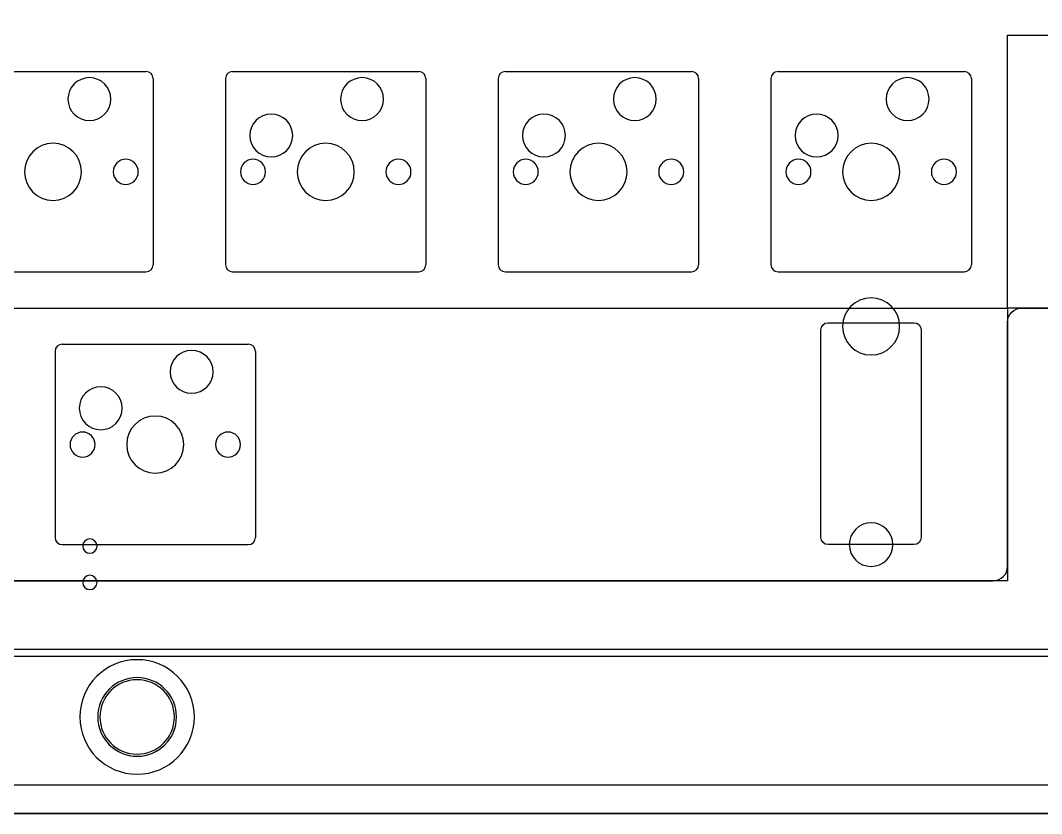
# Model space of a CAD drawing. Header units: millimetres. Extents: x 12 to 283, y 44 to 148.
# Drawn here: x 140.5 to 211.8, y 44.4 to 99.8 of the extents above; entities that cross this region are included whole.
import ezdxf

# ---------------------------------------------------------------- set-up
doc = ezdxf.new("R2010")
doc.units = ezdxf.units.MM
doc.header["$MEASUREMENT"] = 0
for name, color, linetype in [('Bottom_Bottom', 7, 'Continuous'), ('Bottom_Middle', 7, 'Continuous'), ('Bottom_Upper', 7, 'Continuous'), ('keys', 7, 'Continuous'), ('Medium1', 7, 'Continuous'), ('PCB', 7, 'Continuous'), ('plate', 7, 'Continuous'), ('SCREWS', 7, 'Continuous'), ('Top', 7, 'Continuous')]:
    doc.layers.add(name, color=color, linetype=linetype)

# ---------------------------------------------------------------- blocks, each defined once
blk = doc.blocks.new('block 240')
at = {"layer": 'plate', "color": 7, "lineweight": 25, "true_color": 0xffffff}
blk.add_lwpolyline([(136.287, 96.272), (149.287, 96.272)], dxfattribs=at)
blk = doc.blocks.new('block 241')
at = {"layer": 'plate', "color": 7, "lineweight": 25, "true_color": 0xffffff}
blk.add_lwpolyline([(136.287, 82.272), (149.287, 82.272)], dxfattribs=at)
blk = doc.blocks.new('block 243')
at = {"layer": 'plate', "color": 7, "lineweight": 25, "true_color": 0xffffff}
blk.add_lwpolyline([(149.787, 95.772), (149.787, 82.772)], dxfattribs=at)
blk = doc.blocks.new('block 245')
at = {"layer": 'plate', "color": 7, "lineweight": 25, "true_color": 0xffffff}
blk.add_open_spline([(149.787, 95.772), (149.787, 96.048), (149.563, 96.272), (149.287, 96.272)], degree=3, dxfattribs=at)
blk = doc.blocks.new('block 247')
at = {"layer": 'plate', "color": 7, "lineweight": 25, "true_color": 0xffffff}
blk.add_open_spline([(149.287, 82.272), (149.563, 82.272), (149.787, 82.496), (149.787, 82.772)], degree=3, dxfattribs=at)
blk = doc.blocks.new('block 248')
at = {"layer": 'plate', "color": 7, "lineweight": 25, "true_color": 0xffffff}
blk.add_lwpolyline([(155.337, 96.272), (168.337, 96.272)], dxfattribs=at)
blk = doc.blocks.new('block 249')
at = {"layer": 'plate', "color": 7, "lineweight": 25, "true_color": 0xffffff}
blk.add_lwpolyline([(155.337, 82.272), (168.337, 82.272)], dxfattribs=at)
blk = doc.blocks.new('block 250')
at = {"layer": 'plate', "color": 7, "lineweight": 25, "true_color": 0xffffff}
blk.add_lwpolyline([(154.837, 95.772), (154.837, 82.772)], dxfattribs=at)
blk = doc.blocks.new('block 251')
at = {"layer": 'plate', "color": 7, "lineweight": 25, "true_color": 0xffffff}
blk.add_lwpolyline([(168.837, 95.772), (168.837, 82.772)], dxfattribs=at)
blk = doc.blocks.new('block 252')
at = {"layer": 'plate', "color": 7, "lineweight": 25, "true_color": 0xffffff}
blk.add_open_spline([(155.337, 96.272), (155.061, 96.272), (154.837, 96.048), (154.837, 95.772)], degree=3, dxfattribs=at)
blk = doc.blocks.new('block 253')
at = {"layer": 'plate', "color": 7, "lineweight": 25, "true_color": 0xffffff}
blk.add_open_spline([(168.837, 95.772), (168.837, 96.048), (168.613, 96.272), (168.337, 96.272)], degree=3, dxfattribs=at)
blk = doc.blocks.new('block 254')
at = {"layer": 'plate', "color": 7, "lineweight": 25, "true_color": 0xffffff}
blk.add_open_spline([(154.837, 82.772), (154.837, 82.496), (155.061, 82.272), (155.337, 82.272)], degree=3, dxfattribs=at)
blk = doc.blocks.new('block 255')
at = {"layer": 'plate', "color": 7, "lineweight": 25, "true_color": 0xffffff}
blk.add_open_spline([(168.337, 82.272), (168.613, 82.272), (168.837, 82.496), (168.837, 82.772)], degree=3, dxfattribs=at)
blk = doc.blocks.new('block 256')
at = {"layer": 'plate', "color": 7, "lineweight": 25, "true_color": 0xffffff}
blk.add_lwpolyline([(174.387, 96.272), (187.387, 96.272)], dxfattribs=at)
blk = doc.blocks.new('block 257')
at = {"layer": 'plate', "color": 7, "lineweight": 25, "true_color": 0xffffff}
blk.add_lwpolyline([(174.387, 82.272), (187.387, 82.272)], dxfattribs=at)
blk = doc.blocks.new('block 258')
at = {"layer": 'plate', "color": 7, "lineweight": 25, "true_color": 0xffffff}
blk.add_lwpolyline([(173.887, 95.772), (173.887, 82.772)], dxfattribs=at)
blk = doc.blocks.new('block 259')
at = {"layer": 'plate', "color": 7, "lineweight": 25, "true_color": 0xffffff}
blk.add_lwpolyline([(187.887, 95.772), (187.887, 82.772)], dxfattribs=at)
blk = doc.blocks.new('block 260')
at = {"layer": 'plate', "color": 7, "lineweight": 25, "true_color": 0xffffff}
blk.add_open_spline([(174.387, 96.272), (174.111, 96.272), (173.887, 96.048), (173.887, 95.772)], degree=3, dxfattribs=at)
blk = doc.blocks.new('block 261')
at = {"layer": 'plate', "color": 7, "lineweight": 25, "true_color": 0xffffff}
blk.add_open_spline([(187.887, 95.772), (187.887, 96.048), (187.663, 96.272), (187.387, 96.272)], degree=3, dxfattribs=at)
blk = doc.blocks.new('block 262')
at = {"layer": 'plate', "color": 7, "lineweight": 25, "true_color": 0xffffff}
blk.add_open_spline([(173.887, 82.772), (173.887, 82.496), (174.111, 82.272), (174.387, 82.272)], degree=3, dxfattribs=at)
blk = doc.blocks.new('block 263')
at = {"layer": 'plate', "color": 7, "lineweight": 25, "true_color": 0xffffff}
blk.add_open_spline([(187.387, 82.272), (187.663, 82.272), (187.887, 82.496), (187.887, 82.772)], degree=3, dxfattribs=at)
blk = doc.blocks.new('block 264')
at = {"layer": 'plate', "color": 7, "lineweight": 25, "true_color": 0xffffff}
blk.add_lwpolyline([(193.437, 96.272), (206.437, 96.272)], dxfattribs=at)
blk = doc.blocks.new('block 265')
at = {"layer": 'plate', "color": 7, "lineweight": 25, "true_color": 0xffffff}
blk.add_lwpolyline([(193.437, 82.272), (206.437, 82.272)], dxfattribs=at)
blk = doc.blocks.new('block 266')
at = {"layer": 'plate', "color": 7, "lineweight": 25, "true_color": 0xffffff}
blk.add_lwpolyline([(192.937, 95.772), (192.937, 82.772)], dxfattribs=at)
blk = doc.blocks.new('block 267')
at = {"layer": 'plate', "color": 7, "lineweight": 25, "true_color": 0xffffff}
blk.add_lwpolyline([(206.937, 95.772), (206.937, 82.772)], dxfattribs=at)
blk = doc.blocks.new('block 268')
at = {"layer": 'plate', "color": 7, "lineweight": 25, "true_color": 0xffffff}
blk.add_open_spline([(193.437, 96.272), (193.161, 96.272), (192.937, 96.048), (192.937, 95.772)], degree=3, dxfattribs=at)
blk = doc.blocks.new('block 269')
at = {"layer": 'plate', "color": 7, "lineweight": 25, "true_color": 0xffffff}
blk.add_open_spline([(206.937, 95.772), (206.937, 96.048), (206.713, 96.272), (206.437, 96.272)], degree=3, dxfattribs=at)
blk = doc.blocks.new('block 270')
at = {"layer": 'plate', "color": 7, "lineweight": 25, "true_color": 0xffffff}
blk.add_open_spline([(192.937, 82.772), (192.937, 82.496), (193.161, 82.272), (193.437, 82.272)], degree=3, dxfattribs=at)
blk = doc.blocks.new('block 271')
at = {"layer": 'plate', "color": 7, "lineweight": 25, "true_color": 0xffffff}
blk.add_open_spline([(206.437, 82.272), (206.713, 82.272), (206.937, 82.496), (206.937, 82.772)], degree=3, dxfattribs=at)
blk = doc.blocks.new('block 304')
at = {"layer": 'plate', "color": 7, "lineweight": 25, "true_color": 0xffffff}
blk.add_lwpolyline([(143.431, 77.222), (156.431, 77.222)], dxfattribs=at)
blk = doc.blocks.new('block 305')
at = {"layer": 'plate', "color": 7, "lineweight": 25, "true_color": 0xffffff}
blk.add_lwpolyline([(143.431, 63.222), (156.431, 63.222)], dxfattribs=at)
blk = doc.blocks.new('block 306')
at = {"layer": 'plate', "color": 7, "lineweight": 25, "true_color": 0xffffff}
blk.add_lwpolyline([(142.931, 76.722), (142.931, 63.722)], dxfattribs=at)
blk = doc.blocks.new('block 307')
at = {"layer": 'plate', "color": 7, "lineweight": 25, "true_color": 0xffffff}
blk.add_lwpolyline([(156.931, 76.722), (156.931, 63.722)], dxfattribs=at)
blk = doc.blocks.new('block 308')
at = {"layer": 'plate', "color": 7, "lineweight": 25, "true_color": 0xffffff}
blk.add_open_spline([(143.431, 77.222), (143.154, 77.222), (142.931, 76.998), (142.931, 76.722)], degree=3, dxfattribs=at)
blk = doc.blocks.new('block 309')
at = {"layer": 'plate', "color": 7, "lineweight": 25, "true_color": 0xffffff}
blk.add_open_spline([(156.931, 76.722), (156.931, 76.998), (156.707, 77.222), (156.431, 77.222)], degree=3, dxfattribs=at)
blk = doc.blocks.new('block 310')
at = {"layer": 'plate', "color": 7, "lineweight": 25, "true_color": 0xffffff}
blk.add_open_spline([(142.931, 63.722), (142.931, 63.446), (143.154, 63.222), (143.431, 63.222)], degree=3, dxfattribs=at)
blk = doc.blocks.new('block 311')
at = {"layer": 'plate', "color": 7, "lineweight": 25, "true_color": 0xffffff}
blk.add_open_spline([(156.431, 63.222), (156.707, 63.222), (156.931, 63.446), (156.931, 63.722)], degree=3, dxfattribs=at)
blk = doc.blocks.new('block 338')
at = {"layer": 'Bottom_Middle', "color": 7, "lineweight": 25, "true_color": 0xffffff}
blk.add_open_spline([(275.902, 148.397), (275.902, 148.397), (70.914, 148.397), (70.914, 148.397), (69.533, 148.397), (68.414, 147.278), (68.414, 145.897), (68.414, 145.897), (68.414, 137.397), (68.414, 137.397), (68.414, 137.397), (272.756, 137.397), (272.756, 137.397), (273.584, 137.397), (274.256, 136.725), (274.256, 135.897), (274.256, 135.897), (274.256, 56.934), (274.256, 56.934), (274.256, 56.106), (273.584, 55.435), (272.756, 55.435), (272.756, 55.435), (24.724, 55.435), (24.724, 55.435), (23.896, 55.435), (23.224, 56.106), (23.224, 56.935), (23.224, 56.935), (23.224, 135.897), (23.224, 135.897), (23.224, 136.725), (23.896, 137.397), (24.724, 137.397), (24.724, 137.397), (55.31, 137.397), (55.31, 137.397), (55.31, 137.397), (55.31, 145.897), (55.31, 145.897), (55.31, 147.278), (54.191, 148.397), (52.81, 148.397), (52.81, 148.397), (19.224, 148.397), (19.224, 148.397), (15.358, 148.397), (12.224, 145.263), (12.224, 141.397), (12.224, 141.397), (12.224, 51.435), (12.224, 51.435), (12.224, 47.569), (15.358, 44.434), (19.224, 44.434), (19.224, 44.434), (275.902, 44.434), (275.902, 44.434), (279.768, 44.434), (282.902, 47.569), (282.902, 51.435), (282.902, 51.435), (282.902, 141.397), (282.902, 141.397), (282.902, 145.263), (279.768, 148.397), (275.902, 148.397)], degree=3, knots=[0, 0, 0, 0, 1, 1, 1, 2, 2, 2, 3, 3, 3, 4, 4, 4, 5, 5, 5, 6, 6, 6, 7, 7, 7, 8, 8, 8, 9, 9, 9, 10, 10, 10, 11, 11, 11, 12, 12, 12, 13, 13, 13, 14, 14, 14, 15, 15, 15, 16, 16, 16, 17, 17, 17, 18, 18, 18, 19, 19, 19, 20, 20, 20, 21, 21, 21, 22, 22, 22, 22], dxfattribs=at)
blk = doc.blocks.new('block 372')
at = {"layer": 'PCB', "color": 7, "lineweight": 25, "true_color": 0xffffff}
blk.add_lwpolyline([(116.003, 55.922), (271.379, 55.922)], dxfattribs=at)
blk = doc.blocks.new('block 381')
at = {"layer": 'PCB', "color": 7, "lineweight": 25, "true_color": 0xffffff}
blk.add_open_spline([(198.411, 63.224), (198.411, 64.066), (199.094, 64.748), (199.935, 64.748), (200.777, 64.748), (201.459, 64.066), (201.459, 63.224), (201.459, 62.382), (200.777, 61.7), (199.935, 61.7), (199.094, 61.7), (198.411, 62.382), (198.411, 63.224), (198.411, 63.224), (198.411, 63.224), (198.411, 63.224)], degree=3, knots=[0, 0, 0, 0, 1, 1, 1, 2, 2, 2, 3, 3, 3, 4, 4, 4, 5, 5, 5, 5], dxfattribs=at)
blk = doc.blocks.new('block 389')
at = {"layer": 'PCB', "color": 7, "lineweight": 25, "true_color": 0xffffff}
blk.add_open_spline([(147.941, 70.209), (147.941, 71.31), (148.834, 72.203), (149.935, 72.203), (151.037, 72.203), (151.929, 71.31), (151.929, 70.209), (151.929, 69.108), (151.037, 68.215), (149.935, 68.215), (148.834, 68.215), (147.941, 69.108), (147.941, 70.209), (147.941, 70.209), (147.941, 70.209), (147.941, 70.209)], degree=3, knots=[0, 0, 0, 0, 1, 1, 1, 2, 2, 2, 3, 3, 3, 4, 4, 4, 5, 5, 5, 5], dxfattribs=at)
blk = doc.blocks.new('block 399')
at = {"layer": 'PCB', "color": 7, "lineweight": 25, "true_color": 0xffffff}
blk.add_open_spline([(200.982, 94.339), (200.982, 95.168), (201.653, 95.839), (202.482, 95.839), (203.31, 95.839), (203.982, 95.168), (203.982, 94.339), (203.982, 93.511), (203.31, 92.839), (202.482, 92.839), (201.653, 92.839), (200.982, 93.511), (200.982, 94.339), (200.982, 94.339), (200.982, 94.339), (200.982, 94.339)], degree=3, knots=[0, 0, 0, 0, 1, 1, 1, 2, 2, 2, 3, 3, 3, 4, 4, 4, 5, 5, 5, 5], dxfattribs=at)
blk = doc.blocks.new('block 400')
at = {"layer": 'PCB', "color": 7, "lineweight": 25, "true_color": 0xffffff}
blk.add_open_spline([(193.987, 89.259), (193.987, 89.742), (194.378, 90.134), (194.862, 90.134), (195.345, 90.134), (195.737, 89.742), (195.737, 89.259), (195.737, 88.776), (195.345, 88.384), (194.862, 88.384), (194.378, 88.384), (193.987, 88.776), (193.987, 89.259), (193.987, 89.259), (193.987, 89.259), (193.987, 89.259)], degree=3, knots=[0, 0, 0, 0, 1, 1, 1, 2, 2, 2, 3, 3, 3, 4, 4, 4, 5, 5, 5, 5], dxfattribs=at)
blk = doc.blocks.new('block 401')
at = {"layer": 'PCB', "color": 7, "lineweight": 25, "true_color": 0xffffff}
blk.add_open_spline([(197.941, 78.464), (197.941, 79.565), (198.834, 80.458), (199.935, 80.458), (201.037, 80.458), (201.929, 79.565), (201.929, 78.464), (201.929, 77.363), (201.037, 76.47), (199.935, 76.47), (198.834, 76.47), (197.941, 77.363), (197.941, 78.464), (197.941, 78.464), (197.941, 78.464), (197.941, 78.464)], degree=3, knots=[0, 0, 0, 0, 1, 1, 1, 2, 2, 2, 3, 3, 3, 4, 4, 4, 5, 5, 5, 5], dxfattribs=at)
blk = doc.blocks.new('block 402')
at = {"layer": 'PCB', "color": 7, "lineweight": 25, "true_color": 0xffffff}
blk.add_open_spline([(150.975, 75.289), (150.975, 76.118), (151.647, 76.789), (152.475, 76.789), (153.304, 76.789), (153.975, 76.118), (153.975, 75.289), (153.975, 74.461), (153.304, 73.789), (152.475, 73.789), (151.647, 73.789), (150.975, 74.461), (150.975, 75.289), (150.975, 75.289), (150.975, 75.289), (150.975, 75.289)], degree=3, knots=[0, 0, 0, 0, 1, 1, 1, 2, 2, 2, 3, 3, 3, 4, 4, 4, 5, 5, 5, 5], dxfattribs=at)
blk = doc.blocks.new('block 403')
at = {"layer": 'PCB', "color": 7, "lineweight": 25, "true_color": 0xffffff}
blk.add_open_spline([(162.882, 94.339), (162.882, 95.168), (163.553, 95.839), (164.382, 95.839), (165.21, 95.839), (165.882, 95.168), (165.882, 94.339), (165.882, 93.511), (165.21, 92.839), (164.382, 92.839), (163.553, 92.839), (162.882, 93.511), (162.882, 94.339), (162.882, 94.339), (162.882, 94.339), (162.882, 94.339)], degree=3, knots=[0, 0, 0, 0, 1, 1, 1, 2, 2, 2, 3, 3, 3, 4, 4, 4, 5, 5, 5, 5], dxfattribs=at)
blk = doc.blocks.new('block 404')
at = {"layer": 'PCB', "color": 7, "lineweight": 25, "true_color": 0xffffff}
blk.add_open_spline([(159.848, 89.259), (159.848, 90.36), (160.74, 91.253), (161.842, 91.253), (162.943, 91.253), (163.836, 90.36), (163.836, 89.259), (163.836, 88.158), (162.943, 87.265), (161.842, 87.265), (160.74, 87.265), (159.848, 88.158), (159.848, 89.259), (159.848, 89.259), (159.848, 89.259), (159.848, 89.259)], degree=3, knots=[0, 0, 0, 0, 1, 1, 1, 2, 2, 2, 3, 3, 3, 4, 4, 4, 5, 5, 5, 5], dxfattribs=at)
blk = doc.blocks.new('block 405')
at = {"layer": 'PCB', "color": 7, "lineweight": 25, "true_color": 0xffffff}
blk.add_open_spline([(155.887, 89.259), (155.887, 89.742), (156.278, 90.134), (156.762, 90.134), (157.245, 90.134), (157.637, 89.742), (157.637, 89.259), (157.637, 88.776), (157.245, 88.384), (156.762, 88.384), (156.278, 88.384), (155.887, 88.776), (155.887, 89.259), (155.887, 89.259), (155.887, 89.259), (155.887, 89.259)], degree=3, knots=[0, 0, 0, 0, 1, 1, 1, 2, 2, 2, 3, 3, 3, 4, 4, 4, 5, 5, 5, 5], dxfattribs=at)
blk = doc.blocks.new('block 406')
at = {"layer": 'PCB', "color": 7, "lineweight": 25, "true_color": 0xffffff}
blk.add_open_spline([(175.582, 91.799), (175.582, 92.628), (176.253, 93.299), (177.082, 93.299), (177.91, 93.299), (178.582, 92.628), (178.582, 91.799), (178.582, 90.971), (177.91, 90.299), (177.082, 90.299), (176.253, 90.299), (175.582, 90.971), (175.582, 91.799), (175.582, 91.799), (175.582, 91.799), (175.582, 91.799)], degree=3, knots=[0, 0, 0, 0, 1, 1, 1, 2, 2, 2, 3, 3, 3, 4, 4, 4, 5, 5, 5, 5], dxfattribs=at)
blk = doc.blocks.new('block 407')
at = {"layer": 'PCB', "color": 7, "lineweight": 25, "true_color": 0xffffff}
blk.add_open_spline([(185.097, 89.259), (185.097, 89.742), (185.488, 90.134), (185.972, 90.134), (186.455, 90.134), (186.847, 89.742), (186.847, 89.259), (186.847, 88.776), (186.455, 88.384), (185.972, 88.384), (185.488, 88.384), (185.097, 88.776), (185.097, 89.259), (185.097, 89.259), (185.097, 89.259), (185.097, 89.259)], degree=3, knots=[0, 0, 0, 0, 1, 1, 1, 2, 2, 2, 3, 3, 3, 4, 4, 4, 5, 5, 5, 5], dxfattribs=at)
blk = doc.blocks.new('block 458')
at = {"layer": 'PCB', "color": 7, "lineweight": 25, "true_color": 0xffffff}
blk.add_open_spline([(174.937, 89.259), (174.937, 89.742), (175.328, 90.134), (175.812, 90.134), (176.295, 90.134), (176.687, 89.742), (176.687, 89.259), (176.687, 88.776), (176.295, 88.384), (175.812, 88.384), (175.328, 88.384), (174.937, 88.776), (174.937, 89.259), (174.937, 89.259), (174.937, 89.259), (174.937, 89.259)], degree=3, knots=[0, 0, 0, 0, 1, 1, 1, 2, 2, 2, 3, 3, 3, 4, 4, 4, 5, 5, 5, 5], dxfattribs=at)
blk = doc.blocks.new('block 459')
at = {"layer": 'PCB', "color": 7, "lineweight": 25, "true_color": 0xffffff}
blk.add_open_spline([(178.898, 89.259), (178.898, 90.36), (179.79, 91.253), (180.892, 91.253), (181.993, 91.253), (182.886, 90.36), (182.886, 89.259), (182.886, 88.158), (181.993, 87.265), (180.892, 87.265), (179.79, 87.265), (178.898, 88.158), (178.898, 89.259), (178.898, 89.259), (178.898, 89.259), (178.898, 89.259)], degree=3, knots=[0, 0, 0, 0, 1, 1, 1, 2, 2, 2, 3, 3, 3, 4, 4, 4, 5, 5, 5, 5], dxfattribs=at)
blk = doc.blocks.new('block 460')
at = {"layer": 'PCB', "color": 7, "lineweight": 25, "true_color": 0xffffff}
blk.add_open_spline([(194.632, 91.799), (194.632, 92.628), (195.303, 93.299), (196.132, 93.299), (196.96, 93.299), (197.632, 92.628), (197.632, 91.799), (197.632, 90.971), (196.96, 90.299), (196.132, 90.299), (195.303, 90.299), (194.632, 90.971), (194.632, 91.799), (194.632, 91.799), (194.632, 91.799), (194.632, 91.799)], degree=3, knots=[0, 0, 0, 0, 1, 1, 1, 2, 2, 2, 3, 3, 3, 4, 4, 4, 5, 5, 5, 5], dxfattribs=at)
blk = doc.blocks.new('block 461')
at = {"layer": 'PCB', "color": 7, "lineweight": 25, "true_color": 0xffffff}
blk.add_open_spline([(197.948, 89.259), (197.948, 90.36), (198.84, 91.253), (199.942, 91.253), (201.043, 91.253), (201.936, 90.36), (201.936, 89.259), (201.936, 88.158), (201.043, 87.265), (199.942, 87.265), (198.84, 87.265), (197.948, 88.158), (197.948, 89.259), (197.948, 89.259), (197.948, 89.259), (197.948, 89.259)], degree=3, knots=[0, 0, 0, 0, 1, 1, 1, 2, 2, 2, 3, 3, 3, 4, 4, 4, 5, 5, 5, 5], dxfattribs=at)
blk = doc.blocks.new('block 464')
at = {"layer": 'PCB', "color": 7, "lineweight": 25, "true_color": 0xffffff}
blk.add_open_spline([(204.147, 89.259), (204.147, 89.742), (204.538, 90.134), (205.022, 90.134), (205.505, 90.134), (205.897, 89.742), (205.897, 89.259), (205.897, 88.776), (205.505, 88.384), (205.022, 88.384), (204.538, 88.384), (204.147, 88.776), (204.147, 89.259), (204.147, 89.259), (204.147, 89.259), (204.147, 89.259)], degree=3, knots=[0, 0, 0, 0, 1, 1, 1, 2, 2, 2, 3, 3, 3, 4, 4, 4, 5, 5, 5, 5], dxfattribs=at)
blk = doc.blocks.new('block 466')
at = {"layer": 'PCB', "color": 7, "lineweight": 25, "true_color": 0xffffff}
blk.add_open_spline([(181.932, 94.339), (181.932, 95.168), (182.603, 95.839), (183.432, 95.839), (184.26, 95.839), (184.932, 95.168), (184.932, 94.339), (184.932, 93.511), (184.26, 92.839), (183.432, 92.839), (182.603, 92.839), (181.932, 93.511), (181.932, 94.339), (181.932, 94.339), (181.932, 94.339), (181.932, 94.339)], degree=3, knots=[0, 0, 0, 0, 1, 1, 1, 2, 2, 2, 3, 3, 3, 4, 4, 4, 5, 5, 5, 5], dxfattribs=at)
blk = doc.blocks.new('block 467')
at = {"layer": 'PCB', "color": 7, "lineweight": 25, "true_color": 0xffffff}
blk.add_open_spline([(140.798, 89.259), (140.798, 90.36), (141.69, 91.253), (142.792, 91.253), (143.893, 91.253), (144.786, 90.36), (144.786, 89.259), (144.786, 88.158), (143.893, 87.265), (142.792, 87.265), (141.69, 87.265), (140.798, 88.158), (140.798, 89.259), (140.798, 89.259), (140.798, 89.259), (140.798, 89.259)], degree=3, knots=[0, 0, 0, 0, 1, 1, 1, 2, 2, 2, 3, 3, 3, 4, 4, 4, 5, 5, 5, 5], dxfattribs=at)
blk = doc.blocks.new('block 468')
at = {"layer": 'PCB', "color": 7, "lineweight": 25, "true_color": 0xffffff}
blk.add_open_spline([(146.997, 89.259), (146.997, 89.742), (147.388, 90.134), (147.872, 90.134), (148.355, 90.134), (148.747, 89.742), (148.747, 89.259), (148.747, 88.776), (148.355, 88.384), (147.872, 88.384), (147.388, 88.384), (146.997, 88.776), (146.997, 89.259), (146.997, 89.259), (146.997, 89.259), (146.997, 89.259)], degree=3, knots=[0, 0, 0, 0, 1, 1, 1, 2, 2, 2, 3, 3, 3, 4, 4, 4, 5, 5, 5, 5], dxfattribs=at)
blk = doc.blocks.new('block 469')
at = {"layer": 'PCB', "color": 7, "lineweight": 25, "true_color": 0xffffff}
blk.add_open_spline([(154.14, 70.209), (154.14, 70.692), (154.532, 71.084), (155.015, 71.084), (155.499, 71.084), (155.89, 70.692), (155.89, 70.209), (155.89, 69.726), (155.499, 69.334), (155.015, 69.334), (154.532, 69.334), (154.14, 69.726), (154.14, 70.209), (154.14, 70.209), (154.14, 70.209), (154.14, 70.209)], degree=3, knots=[0, 0, 0, 0, 1, 1, 1, 2, 2, 2, 3, 3, 3, 4, 4, 4, 5, 5, 5, 5], dxfattribs=at)
blk = doc.blocks.new('block 470')
at = {"layer": 'PCB', "color": 7, "lineweight": 25, "true_color": 0xffffff}
blk.add_open_spline([(144.625, 72.749), (144.625, 73.578), (145.297, 74.249), (146.125, 74.249), (146.954, 74.249), (147.625, 73.578), (147.625, 72.749), (147.625, 71.921), (146.954, 71.249), (146.125, 71.249), (145.297, 71.249), (144.625, 71.921), (144.625, 72.749), (144.625, 72.749), (144.625, 72.749), (144.625, 72.749)], degree=3, knots=[0, 0, 0, 0, 1, 1, 1, 2, 2, 2, 3, 3, 3, 4, 4, 4, 5, 5, 5, 5], dxfattribs=at)
blk = doc.blocks.new('block 471')
at = {"layer": 'PCB', "color": 7, "lineweight": 25, "true_color": 0xffffff}
blk.add_open_spline([(143.98, 70.209), (143.98, 70.692), (144.372, 71.084), (144.855, 71.084), (145.339, 71.084), (145.73, 70.692), (145.73, 70.209), (145.73, 69.726), (145.339, 69.334), (144.855, 69.334), (144.372, 69.334), (143.98, 69.726), (143.98, 70.209), (143.98, 70.209), (143.98, 70.209), (143.98, 70.209)], degree=3, knots=[0, 0, 0, 0, 1, 1, 1, 2, 2, 2, 3, 3, 3, 4, 4, 4, 5, 5, 5, 5], dxfattribs=at)
blk = doc.blocks.new('block 472')
at = {"layer": 'PCB', "color": 7, "lineweight": 25, "true_color": 0xffffff}
blk.add_open_spline([(143.832, 94.339), (143.832, 95.168), (144.503, 95.839), (145.332, 95.839), (146.16, 95.839), (146.832, 95.168), (146.832, 94.339), (146.832, 93.511), (146.16, 92.839), (145.332, 92.839), (144.503, 92.839), (143.832, 93.511), (143.832, 94.339), (143.832, 94.339), (143.832, 94.339), (143.832, 94.339)], degree=3, knots=[0, 0, 0, 0, 1, 1, 1, 2, 2, 2, 3, 3, 3, 4, 4, 4, 5, 5, 5, 5], dxfattribs=at)
blk = doc.blocks.new('block 473')
at = {"layer": 'PCB', "color": 7, "lineweight": 25, "true_color": 0xffffff}
blk.add_open_spline([(156.532, 91.799), (156.532, 92.628), (157.203, 93.299), (158.032, 93.299), (158.86, 93.299), (159.532, 92.628), (159.532, 91.799), (159.532, 90.971), (158.86, 90.299), (158.032, 90.299), (157.203, 90.299), (156.532, 90.971), (156.532, 91.799), (156.532, 91.799), (156.532, 91.799), (156.532, 91.799)], degree=3, knots=[0, 0, 0, 0, 1, 1, 1, 2, 2, 2, 3, 3, 3, 4, 4, 4, 5, 5, 5, 5], dxfattribs=at)
blk = doc.blocks.new('block 474')
at = {"layer": 'PCB', "color": 7, "lineweight": 25, "true_color": 0xffffff}
blk.add_open_spline([(166.047, 89.259), (166.047, 89.742), (166.438, 90.134), (166.922, 90.134), (167.405, 90.134), (167.797, 89.742), (167.797, 89.259), (167.797, 88.776), (167.405, 88.384), (166.922, 88.384), (166.438, 88.384), (166.047, 88.776), (166.047, 89.259), (166.047, 89.259), (166.047, 89.259), (166.047, 89.259)], degree=3, knots=[0, 0, 0, 0, 1, 1, 1, 2, 2, 2, 3, 3, 3, 4, 4, 4, 5, 5, 5, 5], dxfattribs=at)
blk = doc.blocks.new('block 481')
at = {"layer": 'PCB', "color": 7, "lineweight": 25, "true_color": 0xffffff}
blk.add_open_spline([(144.867, 63.118), (144.867, 63.394), (145.091, 63.618), (145.367, 63.618), (145.643, 63.618), (145.867, 63.394), (145.867, 63.118), (145.867, 62.842), (145.643, 62.618), (145.367, 62.618), (145.091, 62.618), (144.867, 62.842), (144.867, 63.118), (144.867, 63.118), (144.867, 63.118), (144.867, 63.118)], degree=3, knots=[0, 0, 0, 0, 1, 1, 1, 2, 2, 2, 3, 3, 3, 4, 4, 4, 5, 5, 5, 5], dxfattribs=at)
blk = doc.blocks.new('block 627')
at = {"layer": 'PCB', "color": 7, "lineweight": 25, "true_color": 0xffffff}
blk.add_open_spline([(144.867, 60.578), (144.867, 60.854), (145.091, 61.078), (145.367, 61.078), (145.643, 61.078), (145.867, 60.854), (145.867, 60.578), (145.867, 60.302), (145.643, 60.078), (145.367, 60.078), (145.091, 60.078), (144.867, 60.302), (144.867, 60.578), (144.867, 60.578), (144.867, 60.578), (144.867, 60.578)], degree=3, knots=[0, 0, 0, 0, 1, 1, 1, 2, 2, 2, 3, 3, 3, 4, 4, 4, 5, 5, 5, 5], dxfattribs=at)
blk = doc.blocks.new('block 353')
at = {"layer": 'PCB'}
for name in ['block 472', 'block 403', 'block 466', 'block 399', 'block 473', 'block 406', 'block 460', 'block 467', 'block 404', 'block 459', 'block 461', 'block 468', 'block 405', 'block 474', 'block 458', 'block 407', 'block 400', 'block 464', 'block 401', 'block 402', 'block 470', 'block 389', 'block 471', 'block 469', 'block 381', 'block 481', 'block 627', 'block 372']:
    blk.add_blockref(name, (0, 0), dxfattribs=at)

msp = doc.modelspace()

# ---------------------------------------------------------------- linework, layer by layer
at = {"layer": 'Bottom_Bottom', "color": 7, "lineweight": 25, "true_color": 0xffffff}
for points, knots in [([(19.224, 148.397), (15.358, 148.397), (12.224, 145.263), (12.224, 141.397), (12.224, 141.397), (12.224, 51.434), (12.224, 51.434), (12.224, 47.569), (15.358, 44.434), (19.224, 44.434), (19.224, 44.434), (275.902, 44.434), (275.902, 44.434), (279.768, 44.434), (282.902, 47.569), (282.902, 51.434), (282.902, 51.434), (282.902, 141.397), (282.902, 141.397), (282.902, 145.263), (279.768, 148.397), (275.902, 148.397), (275.902, 148.397), (19.224, 148.397), (19.224, 148.397)], [0, 0, 0, 0, 1, 1, 1, 2, 2, 2, 3, 3, 3, 4, 4, 4, 5, 5, 5, 6, 6, 6, 7, 7, 7, 8, 8, 8, 8]), ([(151.418, 51.184), (151.418, 49.666), (150.187, 48.434), (148.668, 48.434), (147.15, 48.434), (145.918, 49.666), (145.918, 51.184), (145.918, 52.703), (147.15, 53.934), (148.668, 53.934), (150.187, 53.934), (151.418, 52.703), (151.418, 51.184)], [0, 0, 0, 0, 1, 1, 1, 2, 2, 2, 3, 3, 3, 4, 4, 4, 4])]:
    msp.add_open_spline(points, degree=3, knots=knots, dxfattribs=at)
at = {"layer": 'Bottom_Middle', "color": 7, "lineweight": 25, "true_color": 0xffffff}
msp.add_open_spline([(151.418, 51.184), (151.418, 49.666), (150.187, 48.434), (148.668, 48.434), (147.15, 48.434), (145.918, 49.666), (145.918, 51.184), (145.918, 52.703), (147.15, 53.934), (148.668, 53.934), (150.187, 53.934), (151.418, 52.703), (151.418, 51.184)], degree=3, knots=[0, 0, 0, 0, 1, 1, 1, 2, 2, 2, 3, 3, 3, 4, 4, 4, 4], dxfattribs=at)
at = {"layer": 'Bottom_Upper', "color": 7, "lineweight": 25, "true_color": 0xffffff}
for points, knots in [([(19.224, 44.434), (15.358, 44.434), (12.224, 47.569), (12.224, 51.434), (12.224, 51.434), (12.224, 141.397), (12.224, 141.397), (12.224, 145.263), (15.358, 148.397), (19.224, 148.397), (19.224, 148.397), (275.902, 148.397), (275.902, 148.397), (279.768, 148.397), (282.902, 145.263), (282.902, 141.397), (282.902, 141.397), (282.902, 51.434), (282.902, 51.434), (282.902, 47.569), (279.768, 44.434), (275.902, 44.434), (275.902, 44.434), (19.224, 44.434), (19.224, 44.434)], [0, 0, 0, 0, 1, 1, 1, 2, 2, 2, 3, 3, 3, 4, 4, 4, 5, 5, 5, 6, 6, 6, 7, 7, 7, 8, 8, 8, 8]), ([(24.724, 55.435), (23.897, 55.435), (23.224, 56.108), (23.224, 56.934), (23.224, 56.934), (23.224, 135.897), (23.224, 135.897), (23.224, 136.724), (23.897, 137.397), (24.724, 137.397), (24.724, 137.397), (272.756, 137.397), (272.756, 137.397), (273.583, 137.397), (274.256, 136.724), (274.256, 135.897), (274.256, 135.897), (274.256, 56.934), (274.256, 56.934), (274.256, 56.108), (273.583, 55.435), (272.756, 55.435), (272.756, 55.435), (24.724, 55.435), (24.724, 55.435)], [0, 0, 0, 0, 1, 1, 1, 2, 2, 2, 3, 3, 3, 4, 4, 4, 5, 5, 5, 6, 6, 6, 7, 7, 7, 8, 8, 8, 8]), ([(151.418, 51.184), (151.418, 49.666), (150.187, 48.434), (148.668, 48.434), (147.15, 48.434), (145.918, 49.666), (145.918, 51.184), (145.918, 52.703), (147.15, 53.934), (148.668, 53.934), (150.187, 53.934), (151.418, 52.703), (151.418, 51.184)], [0, 0, 0, 0, 1, 1, 1, 2, 2, 2, 3, 3, 3, 4, 4, 4, 4])]:
    msp.add_open_spline(points, degree=3, knots=knots, dxfattribs=at)
at = {"layer": 'keys', "color": 7, "lineweight": 25, "true_color": 0xffffff}
for points in [[(228.512, 79.747), (209.462, 79.747), (209.462, 98.797), (228.512, 98.797), (228.512, 79.747)], [(209.462, 60.697), (90.399, 60.697), (90.399, 79.747), (209.462, 79.747), (209.462, 60.697)]]:
    msp.add_lwpolyline(points, dxfattribs=at)
at = {"layer": 'Medium1', "color": 7, "lineweight": 25, "true_color": 0xffffff}
for points, knots in [([(19.224, 44.434), (15.358, 44.434), (12.224, 47.569), (12.224, 51.434), (12.224, 51.434), (12.224, 141.397), (12.224, 141.397), (12.224, 145.263), (15.358, 148.397), (19.224, 148.397), (19.224, 148.397), (275.902, 148.397), (275.902, 148.397), (279.768, 148.397), (282.902, 145.263), (282.902, 141.397), (282.902, 141.397), (282.902, 51.434), (282.902, 51.434), (282.902, 47.569), (279.768, 44.434), (275.902, 44.434), (275.902, 44.434), (19.224, 44.434), (19.224, 44.434)], [0, 0, 0, 0, 1, 1, 1, 2, 2, 2, 3, 3, 3, 4, 4, 4, 5, 5, 5, 6, 6, 6, 7, 7, 7, 8, 8, 8, 8]), ([(42.774, 61.697), (42.774, 61.697), (42.774, 78.747), (42.774, 78.747), (42.774, 79.299), (42.327, 79.747), (41.774, 79.747), (41.774, 79.747), (24.724, 79.747), (24.724, 79.747), (24.172, 79.747), (23.724, 80.195), (23.724, 80.747), (23.724, 80.747), (23.724, 135.897), (23.724, 135.897), (23.724, 136.449), (24.172, 136.897), (24.724, 136.897), (24.724, 136.897), (251.324, 136.897), (251.324, 136.897), (251.877, 136.897), (252.324, 136.449), (252.324, 135.897), (252.324, 135.897), (252.324, 99.797), (252.324, 99.797), (252.324, 99.245), (251.877, 98.797), (251.324, 98.797), (251.324, 98.797), (229.512, 98.797), (229.512, 98.797), (228.96, 98.797), (228.512, 98.349), (228.512, 97.797), (228.512, 97.797), (228.512, 80.747), (228.512, 80.747), (228.512, 80.195), (228.064, 79.747), (227.512, 79.747), (227.512, 79.747), (210.462, 79.747), (210.462, 79.747), (209.91, 79.747), (209.462, 79.299), (209.462, 78.747), (209.462, 78.747), (209.462, 61.697), (209.462, 61.697), (209.462, 61.145), (209.014, 60.697), (208.462, 60.697), (208.462, 60.697), (43.774, 60.697), (43.774, 60.697), (43.222, 60.697), (42.774, 61.145), (42.774, 61.697)], [0, 0, 0, 0, 1, 1, 1, 2, 2, 2, 3, 3, 3, 4, 4, 4, 5, 5, 5, 6, 6, 6, 7, 7, 7, 8, 8, 8, 9, 9, 9, 10, 10, 10, 11, 11, 11, 12, 12, 12, 13, 13, 13, 14, 14, 14, 15, 15, 15, 16, 16, 16, 17, 17, 17, 18, 18, 18, 19, 19, 19, 20, 20, 20, 20]), ([(151.418, 51.184), (151.418, 49.666), (150.187, 48.434), (148.668, 48.434), (147.15, 48.434), (145.918, 49.666), (145.918, 51.184), (145.918, 52.703), (147.15, 53.934), (148.668, 53.934), (150.187, 53.934), (151.418, 52.703), (151.418, 51.184)], [0, 0, 0, 0, 1, 1, 1, 2, 2, 2, 3, 3, 3, 4, 4, 4, 4])]:
    msp.add_open_spline(points, degree=3, knots=knots, dxfattribs=at)
at = {"layer": 'plate', "color": 7, "lineweight": 25, "true_color": 0xffffff}
for points, knots in [([(19.224, 44.434), (15.358, 44.434), (12.224, 47.569), (12.224, 51.434), (12.224, 51.434), (12.224, 141.397), (12.224, 141.397), (12.224, 145.263), (15.358, 148.397), (19.224, 148.397), (19.224, 148.397), (275.902, 148.397), (275.902, 148.397), (279.768, 148.397), (282.902, 145.263), (282.902, 141.397), (282.902, 141.397), (282.902, 51.434), (282.902, 51.434), (282.902, 47.569), (279.768, 44.434), (275.902, 44.434), (275.902, 44.434), (19.224, 44.434), (19.224, 44.434)], [0, 0, 0, 0, 1, 1, 1, 2, 2, 2, 3, 3, 3, 4, 4, 4, 5, 5, 5, 6, 6, 6, 7, 7, 7, 8, 8, 8, 8]), ([(202.93, 78.722), (202.93, 78.722), (196.93, 78.722), (196.93, 78.722), (196.654, 78.722), (196.43, 78.498), (196.43, 78.222), (196.43, 78.222), (196.43, 63.722), (196.43, 63.722), (196.43, 63.446), (196.654, 63.222), (196.93, 63.222), (196.93, 63.222), (202.93, 63.222), (202.93, 63.222), (203.206, 63.222), (203.43, 63.446), (203.43, 63.722), (203.43, 63.722), (203.43, 78.222), (203.43, 78.222), (203.43, 78.498), (203.206, 78.722), (202.93, 78.722)], [0, 0, 0, 0, 1, 1, 1, 2, 2, 2, 3, 3, 3, 4, 4, 4, 5, 5, 5, 6, 6, 6, 7, 7, 7, 8, 8, 8, 8]), ([(151.268, 51.184), (151.268, 49.748), (150.104, 48.584), (148.668, 48.584), (147.232, 48.584), (146.068, 49.748), (146.068, 51.184), (146.068, 52.62), (147.232, 53.784), (148.668, 53.784), (150.104, 53.784), (151.268, 52.62), (151.268, 51.184)], [0, 0, 0, 0, 1, 1, 1, 2, 2, 2, 3, 3, 3, 4, 4, 4, 4])]:
    msp.add_open_spline(points, degree=3, knots=knots, dxfattribs=at)
at = {"layer": 'SCREWS', "color": 7, "lineweight": 25, "true_color": 0xffffff}
msp.add_open_spline([(152.668, 51.184), (152.668, 48.975), (150.877, 47.184), (148.668, 47.184), (146.459, 47.184), (144.668, 48.975), (144.668, 51.184), (144.668, 53.394), (146.459, 55.184), (148.668, 55.184), (150.877, 55.184), (152.668, 53.394), (152.668, 51.184)], degree=3, knots=[0, 0, 0, 0, 1, 1, 1, 2, 2, 2, 3, 3, 3, 4, 4, 4, 4], dxfattribs=at)
at = {"layer": 'Top', "color": 7, "lineweight": 25, "true_color": 0xffffff}
for points, knots in [([(19.224, 146.397), (19.224, 146.397), (275.902, 146.397), (275.902, 146.397), (278.663, 146.397), (280.902, 144.158), (280.902, 141.397), (280.902, 141.397), (280.902, 51.434), (280.902, 51.434), (280.902, 48.673), (278.663, 46.434), (275.902, 46.434), (275.902, 46.434), (19.224, 46.434), (19.224, 46.434), (16.463, 46.434), (14.224, 48.673), (14.224, 51.434), (14.224, 51.434), (14.224, 141.397), (14.224, 141.397), (14.224, 144.158), (16.463, 146.397), (19.224, 146.397)], [0, 0, 0, 0, 1, 1, 1, 2, 2, 2, 3, 3, 3, 4, 4, 4, 5, 5, 5, 6, 6, 6, 7, 7, 7, 8, 8, 8, 8]), ([(42.774, 61.697), (42.774, 61.697), (42.774, 78.747), (42.774, 78.747), (42.774, 79.299), (42.327, 79.747), (41.774, 79.747), (41.774, 79.747), (24.724, 79.747), (24.724, 79.747), (24.172, 79.747), (23.724, 80.195), (23.724, 80.747), (23.724, 80.747), (23.724, 135.897), (23.724, 135.897), (23.724, 136.449), (24.172, 136.897), (24.724, 136.897), (24.724, 136.897), (251.324, 136.897), (251.324, 136.897), (251.877, 136.897), (252.324, 136.449), (252.324, 135.897), (252.324, 135.897), (252.324, 99.797), (252.324, 99.797), (252.324, 99.245), (251.877, 98.797), (251.324, 98.797), (251.324, 98.797), (229.512, 98.797), (229.512, 98.797), (228.96, 98.797), (228.512, 98.349), (228.512, 97.797), (228.512, 97.797), (228.512, 80.747), (228.512, 80.747), (228.512, 80.195), (228.064, 79.747), (227.512, 79.747), (227.512, 79.747), (210.462, 79.747), (210.462, 79.747), (209.91, 79.747), (209.462, 79.299), (209.462, 78.747), (209.462, 78.747), (209.462, 61.697), (209.462, 61.697), (209.462, 61.145), (209.014, 60.697), (208.462, 60.697), (208.462, 60.697), (43.774, 60.697), (43.774, 60.697), (43.222, 60.697), (42.774, 61.145), (42.774, 61.697)], [0, 0, 0, 0, 1, 1, 1, 2, 2, 2, 3, 3, 3, 4, 4, 4, 5, 5, 5, 6, 6, 6, 7, 7, 7, 8, 8, 8, 9, 9, 9, 10, 10, 10, 11, 11, 11, 12, 12, 12, 13, 13, 13, 14, 14, 14, 15, 15, 15, 16, 16, 16, 17, 17, 17, 18, 18, 18, 19, 19, 19, 20, 20, 20, 20]), ([(151.418, 51.184), (151.418, 49.666), (150.187, 48.434), (148.668, 48.434), (147.15, 48.434), (145.918, 49.666), (145.918, 51.184), (145.918, 52.703), (147.15, 53.934), (148.668, 53.934), (150.187, 53.934), (151.418, 52.703), (151.418, 51.184)], [0, 0, 0, 0, 1, 1, 1, 2, 2, 2, 3, 3, 3, 4, 4, 4, 4])]:
    msp.add_open_spline(points, degree=3, knots=knots, dxfattribs=at)

# ---------------------------------------------------------------- block references
at = {"layer": 'Bottom_Middle'}
msp.add_blockref('block 338', (0, 0), dxfattribs=at)
at = {"layer": 'PCB'}
msp.add_blockref('block 353', (0, 0), dxfattribs=at)
at = {"layer": 'plate'}
for name in ['block 240', 'block 245', 'block 243', 'block 252', 'block 250', 'block 248', 'block 253', 'block 251', 'block 260', 'block 258', 'block 256', 'block 261', 'block 259', 'block 268', 'block 266', 'block 264', 'block 269', 'block 267', 'block 247', 'block 254', 'block 255', 'block 262', 'block 263', 'block 270', 'block 271', 'block 241', 'block 249', 'block 257', 'block 265', 'block 308', 'block 304', 'block 309', 'block 306', 'block 307', 'block 310', 'block 311', 'block 305']:
    msp.add_blockref(name, (0, 0), dxfattribs=at)

doc.saveas('drawing.dxf')
